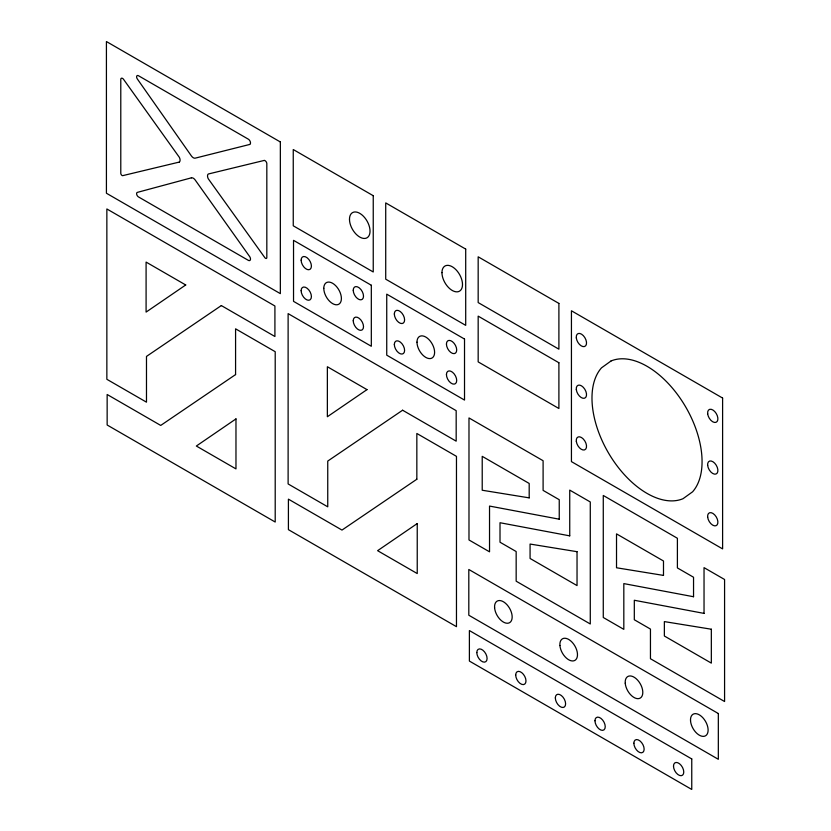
<?xml version="1.0" encoding="UTF-8"?>
<svg xmlns="http://www.w3.org/2000/svg" width="831" height="831" viewBox="0 0 831 831"><rect width="100%" height="100%" fill="white"/><g stroke="black" fill="none" stroke-linecap="round" stroke-linejoin="round"><path stroke-width="1.25" d="M611.034 360.976L601.488 367.853A77.834 44.936 60 0 0 610.432 456.188A77.834 44.936 60 0 0 683.009 498.704L692.566 491.827A77.834 44.936 60 0 0 683.612 403.492A77.834 44.936 60 0 0 611.034 360.976M185.718 284.971L146.09 312.092L146.09 262.087L185.718 284.971M235.973 418.907L196.345 446.029L235.973 468.902L235.973 418.907M366.99 389.625L327.362 416.736L327.362 366.741L366.99 389.625M417.235 523.561L377.606 550.683L417.235 573.556L417.235 523.561M221.337 305.569L146.485 356.416L146.485 402.173L106.856 379.3L106.856 208.965L274.916 305.995L274.916 336.503L221.337 305.569M235.578 374.584L160.726 425.43L107.147 394.496L107.147 425.005L275.206 522.034L275.206 351.7L235.578 328.827L235.578 374.584M402.609 410.223L327.746 461.07L327.746 506.827L288.118 483.943L288.118 313.619L456.177 410.649L456.177 441.157L402.609 410.223M416.84 479.238L341.988 530.074L288.409 499.151L288.409 529.659L456.468 626.678L456.468 456.354L416.84 433.47L416.84 479.238M191.39 177.834L137.375 192.376A2.649 1.527 60 0 0 136.71 194.412A2.649 1.527 60 0 0 138.486 196.926L248.292 260.321A3.106 1.797 60 0 0 250.391 259.771A3.106 1.797 60 0 0 249.58 256.467L195.202 180.015A4.602 2.659 60 0 0 191.39 177.834M249.58 144.49L195.202 158.15A4.602 2.659 60 0 1 191.39 155.927L137.375 79.018A2.649 1.527 60 0 1 136.71 76.213A2.649 1.527 60 0 1 138.486 75.746L248.292 139.151A3.106 1.797 60 0 1 250.391 142.111A3.106 1.797 60 0 1 249.58 144.49M264.248 160.425L208.249 174.022A4.571 2.638 60 0 0 208.259 178.758L264.788 257.589A1.828 1.049 60 0 0 266.117 258.472A1.828 1.049 60 0 0 266.824 257.548L266.824 163.447A2.545 1.465 60 0 0 264.248 160.425M179.351 162.066L122.822 175.621A1.828 1.049 60 0 1 121.482 174.957A1.828 1.049 60 0 1 120.786 173.232L120.786 79.132A2.545 1.465 60 0 1 123.362 79.08L179.351 157.329A4.571 2.638 60 0 1 179.351 162.066M529.191 497.862L482.219 490.238L482.219 456.344L529.191 483.455L529.191 497.862M577.036 551.691L530.074 544.056L530.074 558.463L577.036 585.585L577.036 551.691M663.491 575.405L616.519 567.77L616.519 533.876L663.491 560.998L663.491 575.405M711.336 629.223L664.364 621.598L664.364 636.006L711.336 663.117L711.336 629.223M559.242 519.198L489.532 506.069L489.532 551.826L468.985 539.963L468.985 417.941L543.1 460.727L543.1 490.383L559.242 499.711L559.242 519.198M569.734 535.86L500.013 522.73L500.013 542.217L516.165 551.535L516.165 581.191L590.28 623.988L590.28 501.966L569.734 490.103L569.734 535.86M693.542 596.731L623.821 583.601L623.821 629.358L603.275 617.495L603.275 495.473L677.4 538.27L677.4 567.926L693.542 577.244L693.542 596.731M704.034 613.392L634.313 600.262L634.313 619.749L650.455 629.077L650.455 658.734L724.58 701.52L724.58 579.498L704.034 567.635L704.034 613.392M280.348 141.966L106.42 41.55L106.42 193.239L280.348 293.644L280.348 141.966M373.244 195.711L293.25 149.528L293.25 225.793L373.244 271.976L373.244 195.711M465.703 249.092L385.719 202.909L385.719 279.174L465.703 325.357L465.703 249.092M558.899 303.419L478.168 256.81L478.168 302.577L558.899 349.176L558.899 303.419M722.606 398.059L571.437 310.784L571.437 461.62L722.606 548.896L722.606 398.059M558.899 362.742L478.168 316.133L478.168 361.89L558.899 408.499L558.899 362.742M371.322 285.251L293.53 240.346L293.53 301.352L371.322 346.267L371.322 285.251M464.519 339.058L386.737 294.153L386.737 355.169L464.519 400.075L464.519 339.058M718.327 713.528L468.809 569.474L468.809 615.231L718.327 759.295L718.327 713.528M691.756 758.942L469.39 630.563L469.39 661.071L691.756 789.45L691.756 758.942M349.487 219.28A14.532 8.393 60 0 0 364.902 238.445A14.532 8.393 60 0 0 364.902 217.899A14.532 8.393 60 0 0 349.487 219.28M441.957 272.661A14.532 8.393 60 0 0 457.362 291.837A14.532 8.393 60 0 0 457.362 271.28A14.532 8.393 60 0 0 441.957 272.661M323.789 288.347A12.455 7.188 60 0 0 336.991 304.78A12.455 7.188 60 0 0 336.991 287.162A12.455 7.188 60 0 0 323.789 288.347M301.134 260.155A7.261 4.197 60 0 0 308.841 269.743A7.261 4.197 60 0 0 308.841 259.469A7.261 4.197 60 0 0 301.134 260.155M301.134 290.663A7.261 4.197 60 0 0 308.841 300.251A7.261 4.197 60 0 0 308.841 289.977A7.261 4.197 60 0 0 301.134 290.663M353.237 290.237A7.261 4.197 60 0 0 360.945 299.825A7.261 4.197 60 0 0 360.945 289.552A7.261 4.197 60 0 0 353.237 290.237M353.237 320.745A7.261 4.197 60 0 0 360.945 330.333A7.261 4.197 60 0 0 360.945 320.06A7.261 4.197 60 0 0 353.237 320.745M416.985 342.154A12.455 7.188 60 0 0 430.198 358.587A12.455 7.188 60 0 0 430.198 340.97A12.455 7.188 60 0 0 416.985 342.154M394.33 313.973A7.261 4.197 60 0 0 402.038 323.55A7.261 4.197 60 0 0 402.038 313.277A7.261 4.197 60 0 0 394.33 313.973M394.33 344.47A7.261 4.197 60 0 0 402.038 354.058A7.261 4.197 60 0 0 402.038 343.785A7.261 4.197 60 0 0 394.33 344.47M446.434 344.055A7.261 4.197 60 0 0 454.142 353.632A7.261 4.197 60 0 0 454.142 343.359A7.261 4.197 60 0 0 446.434 344.055M446.434 374.552A7.261 4.197 60 0 0 454.142 384.14A7.261 4.197 60 0 0 454.142 373.867A7.261 4.197 60 0 0 446.434 374.552M576.309 337.926A7.261 4.197 60 0 0 584.567 346.517A7.261 4.197 60 0 0 583.31 335.62A7.261 4.197 60 0 0 576.309 337.926M576.309 389.614A7.261 4.197 60 0 0 584.567 398.205A7.261 4.197 60 0 0 583.31 387.308A7.261 4.197 60 0 0 576.309 389.614M576.309 441.303A7.261 4.197 60 0 0 584.567 449.903A7.261 4.197 60 0 0 583.31 439.007A7.261 4.197 60 0 0 576.309 441.303M707.669 465.453A7.261 4.197 60 0 0 715.927 474.054A7.261 4.197 60 0 0 714.67 463.158A7.261 4.197 60 0 0 707.669 465.453M707.669 413.765A7.261 4.197 60 0 0 715.927 422.356A7.261 4.197 60 0 0 714.67 411.459A7.261 4.197 60 0 0 707.669 413.765M707.669 517.142A7.261 4.197 60 0 0 715.927 525.743A7.261 4.197 60 0 0 714.67 514.846A7.261 4.197 60 0 0 707.669 517.142M494.601 607.793A12.455 7.188 60 0 0 508.479 623.125A12.455 7.188 60 0 0 507.024 604.76A12.455 7.188 60 0 0 494.601 607.793M690.54 720.924A12.455 7.188 60 0 0 704.418 736.245A12.455 7.188 60 0 0 702.974 717.88A12.455 7.188 60 0 0 690.54 720.924M625.234 683.217A12.455 7.188 60 0 0 639.101 698.539A12.455 7.188 60 0 0 637.657 680.173A12.455 7.188 60 0 0 625.234 683.217M559.917 645.5A12.455 7.188 60 0 0 573.795 660.832A12.455 7.188 60 0 0 572.341 642.467A12.455 7.188 60 0 0 559.917 645.5M476.817 652.564A7.261 4.197 60 0 0 484.525 662.141A7.261 4.197 60 0 0 484.525 651.868A7.261 4.197 60 0 0 476.817 652.564M555.337 697.895A7.261 4.197 60 0 0 563.044 707.482A7.261 4.197 60 0 0 563.044 697.209A7.261 4.197 60 0 0 555.337 697.895M594.975 720.778A7.261 4.197 60 0 0 602.672 730.356A7.261 4.197 60 0 0 602.672 720.082A7.261 4.197 60 0 0 594.975 720.778M633.866 743.226A7.261 4.197 60 0 0 641.574 752.813A7.261 4.197 60 0 0 641.574 742.54A7.261 4.197 60 0 0 633.866 743.226M673.494 766.109A7.261 4.197 60 0 0 681.202 775.697A7.261 4.197 60 0 0 681.202 765.424A7.261 4.197 60 0 0 673.494 766.109M515.708 675.011A7.261 4.197 60 0 0 523.416 684.599A7.261 4.197 60 0 0 523.416 674.325A7.261 4.197 60 0 0 515.708 675.011"/></g></svg>
